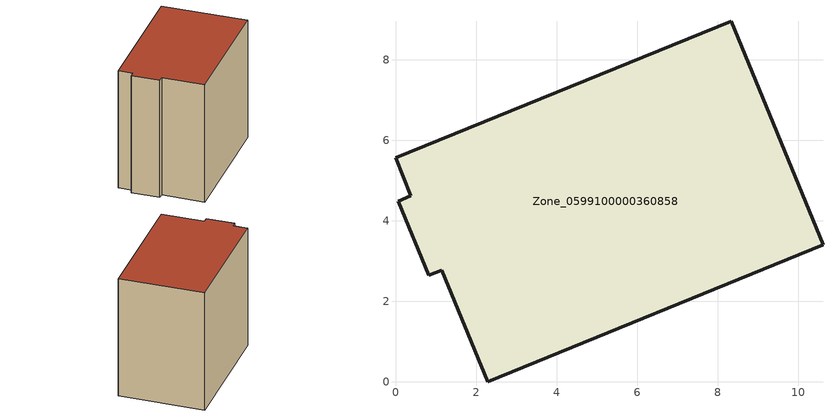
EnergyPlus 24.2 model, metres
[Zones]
Zone_0599100000360858
 floor ground (C_G): 8.34,8.96 10.62,3.4 2.29,0 1.15,2.78 0.82,2.66 0.07,4.49 0.38,4.63 0,5.57 z0
 wall outside (C_F): 0.38,4.63 0.07,4.49 0.82,2.66 1.15,2.78 2.29,0 10.62,3.4 8.34,8.96 0,5.57 0.38,4.63 z0:8.89
 roof outside (C_R): 8.34,8.96 0,5.57 0.38,4.63 0.07,4.49 0.82,2.66 1.15,2.78 2.29,0 10.62,3.4 z8.89
[BUILDING]
Pand.0599100000360858: North Axis=0; Terrain=City; Loads Convergence Tolerance Value=0.04; Temperature Convergence Tolerance Value=0.4; Solar Distribution=FullExterior; Maximum Number of Warmup Days=25; Minimum Number of Warmup Days=1
[Site:Location]
Rotterdam.The.Hague.AP_ZH_NLD Design_Conditions: Latitude=51.96; Longitude=4.45; Time Zone=1; Elevation=-4.5
[SITE:GROUNDTEMPERATURE:BUILDINGSURFACE]
18, 18, 18, 18, 18, 18, 18, 18, 18, 18, 18, 18
[MATERIAL] Thermal Absorptance=0.9; Solar Absorptance=0.7; Visible Absorptance=0.7
Name | Roughness | Thickness | Conductivity | Density | Specific Heat
G.TI.1992-2005 | MediumSmooth | 0.15 | 0.06 | 540 | 1210
F.TI.1992-2005 | Rough | 0.3 | 0.12 | 1920 | 840
R.TI.1992-2005 | MediumRough | 0.2 | 0.08 | 1500 | 1000
[CONSTRUCTION]
C_G: G.TI.1992-2005
C_F: F.TI.1992-2005
C_R: R.TI.1992-2005
[ZONE]
Zone_0599100000360858: Type=1; Multiplier=1; Ceiling Height=Autocalculate; Volume=Autocalculate; Floor Area=autocalculate; Part of Total Floor Area=Yes
[ZONEINFILTRATION:DESIGNFLOWRATE]
Infil_Zone_0599100000360858: Zone or ZoneList or Space or SpaceList=Zone_0599100000360858; Schedule=AlwaysOn; Design Flow Rate Calculation Method=Flow/Area; Flow Rate per Floor Area=0.0015; Constant Term Coefficient=1; Temperature Term Coefficient=0; Velocity Term Coefficient=0; Velocity Squared Term Coefficient=0
[HVACTEMPLATE:ZONE:IDEALLOADSAIRSYSTEM]
Zone_0599100000360858: Maximum Heating Supply Air Temperature=50; Minimum Cooling Supply Air Temperature=13; Maximum Heating Supply Air Humidity Ratio=0.0156; Minimum Cooling Supply Air Humidity Ratio=0.0077; Heating Limit=NoLimit; Cooling Limit=NoLimit; Dehumidification Control Type=ConstantSensibleHeatRatio; Cooling Sensible Heat Ratio=0.7; Dehumidification Setpoint=60; Humidification Control Type=None; Humidification Setpoint=30; Outdoor Air Method=None; Outdoor Air Flow Rate per Person=0.00944; Outdoor Air Flow Rate per Zone Floor Area=0; Outdoor Air Flow Rate per Zone=0; Demand Controlled Ventilation Type=None; Outdoor Air Economizer Type=NoEconomizer; Heat Recovery Type=None; Sensible Heat Recovery Effectiveness=0.7; Latent Heat Recovery Effectiveness=0.65
[ZONECONTROL:THERMOSTAT]
ThermostatControl_Zone_0599100000360858: Zone or ZoneList=Zone_0599100000360858; Control Type Schedule=DualSetpointControlType; Control 1=Thermostat_Zone_0599100000360858; Temperature Difference Between Cutout And Setpoint=0
[THERMOSTATSETPOINT:DUALSETPOINT]
Thermostat_Zone_0599100000360858: Heating Setpoint Temperature Schedule=HeatingSetpoint_Zone_0599100000360858; Cooling Setpoint Temperature Schedule=CoolingSetpoint_Zone_0599100000360858
[SCHEDULE:COMPACT]
HeatingSetpoint_Zone_0599100000360858: Through: 12/31, For: AllDays, Until: 24:00, 21
CoolingSetpoint_Zone_0599100000360858: Through: 12/31, For: AllDays, Until: 24:00, 24
DualSetpointControlType: Through: 12/31, For: AllDays, Until: 24:00, 4
AlwaysOn: Through: 12/31, For: AllDays, Until: 24:00, 1
